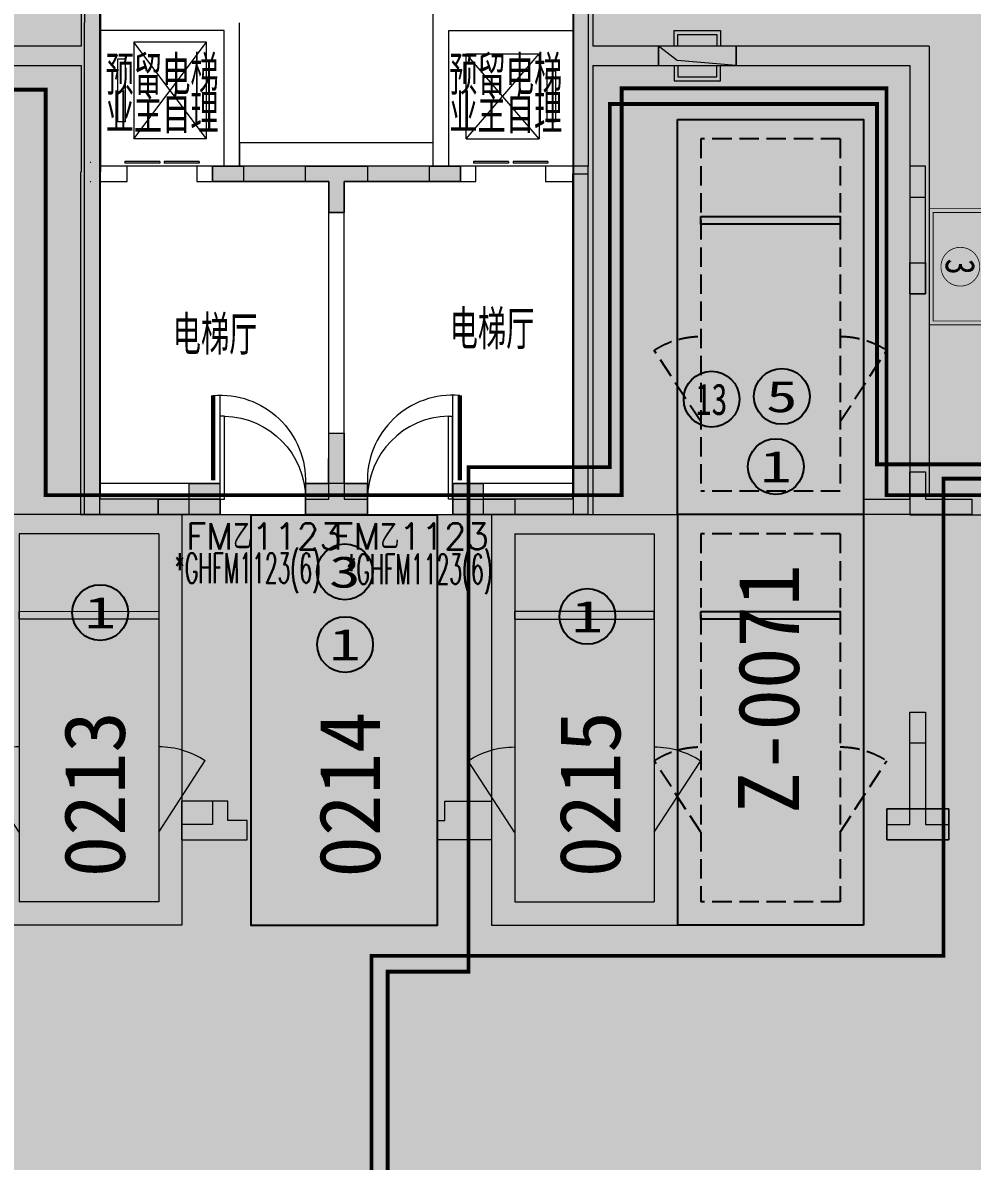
# Model space of a CAD drawing. Extents: x -264757 to 86229, y 4049843 to 4347093.
# Drawn here: x -62830 to -50580, y 4148758 to 4163458 of the extents above; entities that cross this region are included whole.
import ezdxf
from ezdxf.enums import TextEntityAlignment as Align

# ---------------------------------------------------------------- set-up
doc = ezdxf.new("R2010")
doc.units = 0
doc.header["$LTSCALE"] = 1000
doc.header["$MEASUREMENT"] = 0
doc.linetypes.add('AX-01DK-PB01$1$A-001-车位参照B1$0$A-001-车位参照B1$0$A-001-车位参照B1$0$A-H4-001-基本图形$0$A-001-车位B1$0$DASH', pattern=[0.35, 0.25, -0.1])
doc.linetypes.add('DASH', pattern=[0.35, 0.25, -0.1])
doc.layers.get('0').update_dxf_attribs({"color": 8})
doc.layers.add('AX-01DK-PB01$0$AX-001DK-01-PB01-02$0$A-3-WinF(Text)', color=8, linetype='Continuous', plot=False)
doc.layers.add('AX-01DK-PB01$0$AX-03CK-02-PB01$0$AX-03CK-02-PB01$0$WINDOW_TEXT', color=8, linetype='Continuous', plot=False)
for name, color, linetype in [('AX-01DK-PB01$0$AX-03CK-02-PB01$0$AX-03CK-02-PB01$0$PUB_HATCH', 8, 'Continuous'), ('PUB_HATCH', 8, 'Continuous'), ('不利因素13-紧邻铁爬梯', 7, 'Continuous'), ('不利因素3-紧邻房间出入口', 7, 'Continuous'), ('不利因素5-单面靠墙', 7, 'Continuous'), ('不利因素9-坡道上停车', 7, 'Continuous'), ('不可售车位', 255, 'Continuous'), ('子母车位', 7, 'Continuous'), ('普通车位', 7, 'Continuous')]:
    doc.layers.add(name, color=color, linetype=linetype)
doc.layers.add('无关图层', color=8, linetype='Continuous', lineweight=0)
doc.layers.add('无关图层 @ 1', color=8, linetype='Continuous', lineweight=0)
doc.layers.add('车位归属楼栋范围线', color=7, linetype='Continuous', true_color=0x19e6c7)
doc.styles.add('AX-01DK-PB01$0$AX-001DK-01-PB01-02$0$_TCH_WINDOW', font='SIMPLEX', dxfattribs={"bigfont": 'GBCBIG'})
doc.styles.add('AX-01DK-PB01$0$AX-03CK-02-PB01$0$AX-03CK-02-PB01$0$_TCH_DIM_T3', font='SIMPLEX', dxfattribs={"width": 0.705882, "bigfont": 'GBCBIG'})
doc.styles.add('AX-01DK-PB01$0$Standard', font='gbenor.shx', dxfattribs={"bigfont": 'gbcbig.shx'})
doc.styles.add('AX-ACK-BIANH1$0$黑体', font='simhei.ttf')
doc.styles.add('AX-ACK-P01-WALL$0$黑体', font='simhei.ttf')
doc.styles.add('SX-ACK-PB01-WNC-ALL$0$黑体', font='simhei.ttf')
doc.styles.add('坑编号', font='', dxfattribs={"width": 0.8})
doc.styles.add('黑体', font='simhei.ttf')
doc.styles.get('坑编号').set_extended_font_data('SimSun')

# ---------------------------------------------------------------- blocks, each defined once
blk = doc.blocks.new('A$C7e5eb487')
at = {"layer": '普通车位', "true_color": 0xf18f8e}
h = blk.add_hatch(color=11, dxfattribs=at)
h.dxf.hatch_style = 1
h.paths.add_polyline_path([(2400, 0), (2400, -5300), (0, -5300), (0, 0)])
blk = doc.blocks.new('普通车位')
at = {"layer": '无关图层'}
for p, q in [((-2.253, 3.186), (0.077, 3.764)), ((1.352, -1.38), (0.077, 3.764)), ((-1.889, 2.967), (-0.142, 3.4)), ((1.001, -1.21), (-0.142, 3.4)), ((-0.977, -1.958), (-2.253, 3.186)), ((-0.746, -1.643), (-1.889, 2.967)), ((-0.746, -1.643), (1.001, -1.21)), ((-0.977, -1.958), (1.352, -1.38))]:
    blk.add_line(p, q, dxfattribs=at)
for points in [[(0.074, 2.527), (0.879, 1.777)], [(-1.673, 2.094), (-2.033, 1.054)]]:
    blk.add_lwpolyline(points, dxfattribs=at)
blk.add_lwpolyline([(0.76, -0.239), (-0.987, -0.673), (-1.011, -0.575), (0.736, -0.142)], close=True, dxfattribs=at)
for centre, start, end in [((0.074, 2.527), 283.9287, 316.9845), ((-1.673, 2.094), 250.873, 283.9287)]:
    blk.add_arc(centre, 1.1, start, end, dxfattribs=at)
at = {"layer": '普通车位', "xscale": -0.0009999999999999812, "yscale": 0.0009999999999999812, "zscale": 0.0009999999999999812, "rotation": 13.92873520577783}
blk.add_blockref('A$C7e5eb487', (0.077, 3.764), dxfattribs=at)
blk = doc.blocks.new('A$C741380cb')
at = {"layer": '子母车位', "true_color": 0x0617f9}
h = blk.add_hatch(color=5, dxfattribs=at)
h.dxf.hatch_style = 1
h.paths.add_polyline_path([(2400, 0), (2400, -10400), (0, -10400), (0, 0)])
blk = doc.blocks.new('子母车位1')
at = {"layer": '子母车位', "color": 8, "linetype": 'AX-01DK-PB01$1$A-001-车位参照B1$0$A-001-车位参照B1$0$A-001-车位参照B1$0$A-H4-001-基本图形$0$A-001-车位B1$0$DASH'}
for p, q in [((330318, -478521), (332118, -478521)), ((330318, -478521), (330318, -483071, 0)), ((332118, -478521), (332118, -483071, 0)), ((330318, -483071, 0), (332118, -483071, 0)), ((330318, -483621, 0), (332118, -483621, 0)), ((330318, -483621, 0), (330318, -488371)), ((332118, -483621, 0), (332118, -488371)), ((330318, -488371), (332118, -488371))]:
    blk.add_line(p, q, dxfattribs=at)
at = {"layer": '子母车位', "color": 83}
for p, q in [((330018, -483371, 0), (330018, -488671)), ((330018, -483371, 0), (332418, -483371, 0)), ((332418, -483371, 0), (332418, -488671)), ((330018, -488671), (332418, -488671))]:
    blk.add_line(p, q, dxfattribs=at)
blk.add_lwpolyline([(332418, -478271), (330018, -478271), (330018, -483371), (332418, -483371)], close=True, dxfattribs=at)
at = {"layer": '子母车位'}
blk.add_lwpolyline([(332118, -479521), (330318, -479521), (330318, -479621), (332118, -479621)], close=True, dxfattribs=at)
at = {"layer": '子母车位', "linetype": 'AX-01DK-PB01$1$A-001-车位参照B1$0$A-001-车位参照B1$0$A-001-车位参照B1$0$A-H4-001-基本图形$0$A-001-车位B1$0$DASH'}
for points in [[(330318, -482171), (329718, -481249)], [(332118, -482171), (332718, -481249)]]:
    blk.add_lwpolyline(points, dxfattribs=at)
at = {"layer": '子母车位', "elevation": 0}
blk.add_lwpolyline([(332118, -484621), (330318, -484621), (330318, -484721), (332118, -484721)], close=True, dxfattribs=at)
at = {"layer": '子母车位', "linetype": 'AX-01DK-PB01$1$A-001-车位参照B1$0$A-001-车位参照B1$0$A-001-车位参照B1$0$A-H4-001-基本图形$0$A-001-车位B1$0$DASH', "elevation": 0}
for points in [[(330318, -487471), (329718, -486549)], [(332118, -487471), (332718, -486549)]]:
    blk.add_lwpolyline(points, dxfattribs=at)
at = {"layer": '子母车位', "linetype": 'AX-01DK-PB01$1$A-001-车位参照B1$0$A-001-车位参照B1$0$A-001-车位参照B1$0$A-H4-001-基本图形$0$A-001-车位B1$0$DASH'}
for centre, start, end in [((330318, -482171, 0), 89.9997, 123.0554), ((332118, -482171, 0), 56.9439, 89.9997), ((330318, -487471), 89.9997, 123.0554), ((332118, -487471), 56.9439, 89.9997)]:
    blk.add_arc(centre, 1100, start, end, dxfattribs=at)
at = {"layer": '子母车位', "rotation": 179.9996583709065}
blk.add_blockref('A$C741380cb', (332418, -488671), dxfattribs=at)
blk = doc.blocks.new('SX-ACK-PB01-WNC-ALL$0$20200722.21182536')
at = {"layer": '不利因素3-紧邻房间出入口', "true_color": 0xe4d218}
h = blk.add_hatch(color=52, dxfattribs=at)
h.dxf.hatch_style = 1
edge = h.paths.add_edge_path()
edge.add_arc((360, 360), 360, 0, 360)
at = {"layer": '不利因素3-紧邻房间出入口'}
blk.add_circle((360, 360), 360, dxfattribs=at)
at = {"layer": '不利因素3-紧邻房间出入口', "style": 'SX-ACK-PB01-WNC-ALL$0$黑体', "width": 1.390625}
blk.add_text('3', height=407, dxfattribs=at).set_placement((156, 156), (564, 156), align=Align.FIT)
blk = doc.blocks.new('SX-ACK-PB01-WNC-ALL$0$20200722.21183209')
at = {"layer": '不利因素5-单面靠墙', "true_color": 0x6d711d}
h = blk.add_hatch(color=66, dxfattribs=at)
h.dxf.hatch_style = 1
edge = h.paths.add_edge_path()
edge.add_arc((360, 360), 360, 0, 360)
at = {"layer": '不利因素5-单面靠墙'}
blk.add_circle((360, 360), 360, dxfattribs=at)
at = {"layer": '不利因素5-单面靠墙', "style": 'SX-ACK-PB01-WNC-ALL$0$黑体', "width": 1.390625}
blk.add_text('5', height=407, dxfattribs=at).set_placement((156, 156), (564, 156), align=Align.FIT)
blk = doc.blocks.new('20200722.22094563')
at = {"layer": '不利因素13-紧邻铁爬梯', "true_color": 0x9bc530}
h = blk.add_hatch(color=62, dxfattribs=at)
h.dxf.hatch_style = 1
edge = h.paths.add_edge_path()
edge.add_arc((360, 360), 360, 0, 360)
at = {"layer": '不利因素13-紧邻铁爬梯'}
blk.add_circle((360, 360), 360, dxfattribs=at)
at = {"layer": '不利因素13-紧邻铁爬梯', "style": '黑体', "width": 0.695313}
blk.add_text('13', height=407.3, dxfattribs=at).set_placement((156, 156), (564, 156), align=Align.FIT)
blk = doc.blocks.new('销控车位')
at = {"layer": '不可售车位', "true_color": 0x757b8a}
h = blk.add_hatch(color=8, dxfattribs=at)
h.dxf.hatch_style = 1
h.paths.add_polyline_path([(2400, 0), (2400, -5300), (0, -5300), (0, 0)])
at = {"layer": '不可售车位', "color": 8, "true_color": 0x757b8a}
blk.add_lwpolyline([(2400, 0), (2400, -5300), (0, -5300), (0, 0)], close=True, dxfattribs=at)
blk = doc.blocks.new('AX-01DK-PB01-RFTC')
at = {"layer": '无关图层'}
h = blk.add_hatch(color=251, dxfattribs=at)
h.dxf.hatch_style = 1
h.paths.add_polyline_path([(19773, -61220), (19773, -62171), (18423, -62170), (18423, -70471), (12324, -70471), (12323, -62170), (7773, -62170), (7777, -120370), (8177, -120370), (8177, -120315), (14323, -119683), (14322, -126122), (25972, -126122), (25972, -124922), (26822, -124926), (26822, -122452), (33923, -122452), (33923, -124922), (34773, -124922), (34773, -126122), (41373, -126125), (41373, -124372), (41823, -124372), (41823, -122152), (41447, -122152), (41447, -120270), (48923, -120270), (48923, -123125), (49323, -123125), (49323, -124675), (51824, -124674), (51824, -124055), (54717, -124055), (54717, -125871), (56816, -125871), (56816, -116250), (55967, -116250), (55967, -111420), (63072, -111420), (63072, -103570), (62080, -103570), (62073, -94584), (64569, -94584), (64573, -65385), (66999, -65385), (67002, -52470), (67402, -52470), (67397, -31965), (65807, -31965), (65807, -26418), (68456, -26418), (68457, -17070), (67422, -17070), (67422, -13843), (60301, -13843), (60302, -3770), (55750, -3770), (55750, -12070), (49652, -12070), (49649, -9275), (45355, -9275), (45349, -3821), (40751, -3820), (40750, -12070), (34663, -12070), (34649, -3820), (25757, -3820), (25757, -12071), (19650, -12071), (19650, -3820), (10752, -3820), (10751, -12072), (4662, -12071), (4661, -3769), (4150, -3770), (100, -3769), (100, -23171), (-701, -23171), (-701, -29550), (100, -29550), (11250, -29550), (11250, -32020), (12100, -32020), (12100, -32970), (10750, -32970), (10754, -41272), (4647, -41271), (4650, -32970), (1953, -32970), (1953, -34670), (100, -34670), (100, -57801), (9743, -57801), (9743, -57272), (13567, -57272), (13567, -56751), (15417, -56751), (15416, -58750), (18923, -58750), (18923, -61220)])
h.paths.add_polyline_path([(41812, -58753), (48919, -58753), (48919, -61220), (49773, -61220), (49773, -62170), (48419, -62173), (48426, -70475), (42319, -70475), (42324, -67872), (39323, -67876), (39323, -62423), (41812, -62423)], flags=16)
h.paths.add_polyline_path([(33923, -58751), (33923, -61220), (34773, -61220), (34773, -62170), (33423, -62171), (33430, -70475), (27323, -70475), (27323, -62171), (26373, -62170), (26373, -60670), (26815, -60670), (26823, -58751), (31623, -58751), (31623, -58751)], flags=16)
h.paths.add_polyline_path([(40754, -41272), (34647, -41271), (34650, -32970), (33700, -32970), (33700, -31470), (34142, -31470), (34150, -29551), (38951, -29551), (38950, -29550), (41250, -29550), (41250, -32020), (42100, -32020), (42100, -32970), (40750, -32970)], flags=16)
h.paths.add_polyline_path([(49647, -41270), (49655, -38470), (45349, -38475), (45349, -33220), (49142, -33220), (49142, -29550), (56249, -29550), (56250, -32020), (57100, -32020), (57100, -32970), (55749, -32970), (55754, -41271)], flags=16)
h.paths.add_polyline_path([(25764, -41272), (19657, -41271), (19657, -32970), (19150, -32970), (19150, -29550), (26257, -29550), (26250, -32020), (27100, -32020), (27100, -32970), (25757, -32970)], flags=16)
h.paths.add_polyline_path([(41812, -87950), (48919, -87950), (48919, -90420), (49773, -90420), (49773, -91370), (48419, -91370), (48428, -99684), (41519, -99659), (41519, -97070), (39326, -97074), (39319, -91620), (41822, -91620)], flags=16)
h.paths.add_polyline_path([(33925, -87950), (33923, -90420), (34773, -90420), (34773, -91370), (33425, -91370), (33428, -99683), (26519, -99658), (26523, -95371), (27330, -95371), (27324, -91371), (26373, -91370), (26373, -89870), (26823, -89870), (26823, -87951), (31623, -87951), (31623, -87951)], flags=16)
h.paths.add_polyline_path([(18923, -87950), (18922, -90419), (19772, -90419), (19772, -91369), (18420, -91369), (18427, -99677), (11523, -99666), (11523, -95370), (12323, -95370), (12323, -91370), (10974, -91370), (10974, -90420), (11823, -90420), (11823, -87950)], flags=16)
h.paths.add_polyline_path([(62209, -60116), (64273, -60116), (64273, -55267), (62209, -55267)], flags=16)
h.paths.add_polyline_path([(59799, -89432), (61752, -89432), (61752, -84521), (59799, -84521)], flags=16)
blk.add_lwpolyline([(26823, -58751), (31623, -58751), (31623, -58751), (33923, -58751), (33923, -61220), (34773, -61220), (34773, -62170), (33423, -62171), (33430, -70475), (27323, -70475), (27323, -62171), (26373, -62170), (26373, -60670), (26815, -60670)], close=True, dxfattribs=at)
blk = doc.blocks.new('A$C2E116D47')
at = {"layer": '无关图层'}
for p, q in [((0, 600), (0, 0)), ((200, 600), (0, 600)), ((50, 550), (50, 50)), ((200, 550), (50, 550)), ((50, 50), (200, 50)), ((0, 0), (200, 0))]:
    blk.add_line(p, q, dxfattribs=at)
blk = doc.blocks.new('*U108')
at = {"layer": '无关图层', "const_width": 10}
for points in [[(1250, 100), (-250, 100), (-250, 900), (1250, 900)], [(1200, 150), (-200, 150), (-200, 850), (1200, 850)]]:
    blk.add_lwpolyline(points, close=True, dxfattribs=at)
blk.add_lwpolyline([(500, 750, 0.098491), (404, 731, 0.098491), (323, 677, 0.098491), (269, 596, 0.098491), (250, 500, 0.098491), (269, 404, 0.098491), (323, 323, 0.098491), (404, 269, 0.098491), (500, 250, 0.098491), (596, 269, 0.098491), (677, 323, 0.098491), (731, 404, 0.098491), (750, 500, 0.098491), (731, 596, 0.098491), (677, 677, 0.098491), (596, 731, 0.098491)], format="xyb", close=True, dxfattribs=at)
at = {"layer": '无关图层', "style": '坑编号', "width": 0.8}
blk.add_attdef('X', text='', height=380, dxfattribs=at).set_placement((500, 500), align=Align.MIDDLE_CENTER)
blk = doc.blocks.new('*U163')
at = {"layer": '无关图层'}
ref = blk.add_blockref('*U108', (-51233, 4160808), dxfattribs=dict(at, rotation=270))
ref.add_attrib('X', '3', dxfattribs={"layer": '无关图层 @ 1', "height": 380, "rotation": 270, "style": '坑编号', "width": 0.8}).set_placement((-50733, 4160308), align=Align.MIDDLE_CENTER)
blk = doc.blocks.new('fasdfasdfasdfasdfasdf')
at = {"layer": '不利因素9-坡道上停车', "true_color": 0xe0aa15}
h = blk.add_hatch(color=42, dxfattribs=at)
h.dxf.hatch_style = 1
edge = h.paths.add_edge_path()
edge.add_arc((-119587, 4058555), 720, 0, 360)
at = {"layer": '不利因素9-坡道上停车'}
blk.add_circle((-119587, 4058555), 720, dxfattribs=at)
at = {"layer": '不利因素9-坡道上停车', "style": 'AX-ACK-P01-WALL$0$黑体', "width": 1.390625}
blk.add_text('1', height=815, dxfattribs=at).set_placement((-119994, 4058148), (-119180, 4058148), align=Align.FIT)
blk = doc.blocks.new('AX-01DK-PB01$0$AX-03CK-02-PB01$0$AX-03CK-02-PB01$0$$U_DORLIB2D$00000009')
at = {"layer": '无关图层'}
blk.add_line((0.5, 0.219), (0.5, 1.213), dxfattribs=at)
at = {"layer": '无关图层', "const_width": 0.05}
blk.add_lwpolyline([(0.583, 0.219), (0.583, 1.219)], dxfattribs=at)
at = {"layer": '无关图层'}
blk.add_arc((0.5, 0.219), 1.001, 85.224, 182.3859, dxfattribs=at)
blk = doc.blocks.new('_FZH')
blk.add_lwpolyline([(-0.5, -0.5), (0.5, -0.5), (0.5, 0.5), (-0.5, 0.5)], close=True)
at = {"layer": 'PUB_HATCH'}
blk.add_solid([(-0.5, -0.5), (0.5, -0.5), (-0.5, 0.5), (0.5, 0.5)], dxfattribs=at)
blk = doc.blocks.new('AX-01DK-PB01$0$AX-001DK-01-PP01$0$AX-001DK-01-PP01$0$$DORLIB2D$00000127')
at = {"layer": '无关图层'}
for points in [[(-0.533, 0.795), (-0.533, 0.69)], [(-0.033, 0.795), (-0.533, 0.795)], [(-0.033, 0.69), (-0.533, 0.69)], [(-0.033, 0.795), (-0.033, 0.69)], [(0.533, 0.795), (0.033, 0.795)], [(0.033, 0.795), (0.033, 0.69)], [(0.533, 0.69), (0.033, 0.69)], [(0.533, 0.795), (0.533, 0.69)], [(0.5, 0.5), (-0.5, 0.5)]]:
    blk.add_lwpolyline(points, dxfattribs=at)
blk = doc.blocks.new('AX-01DK-PB01$0$$DorLib2D$00000001')
at = {"layer": '无关图层'}
for p, q in [((0.45, 0.975), (0.5, 0.975)), ((0.45, 0), (0.45, 0.975)), ((0.5, 0), (0.5, 0.975)), ((0.5, 0), (0.45, 0))]:
    blk.add_line(p, q, dxfattribs=at)
at = {"layer": '无关图层', "lineweight": 13}
blk.add_arc((0.475, 0), 0.975, 91.4693, 180, dxfattribs=at)

msp = doc.modelspace()

# ---------------------------------------------------------------- hatches: boundary and pattern name
at = {"layer": 'AX-01DK-PB01$0$AX-03CK-02-PB01$0$AX-03CK-02-PB01$0$PUB_HATCH'}
for points in [[(-55476.1, 4165158), (-55726.1, 4165408), (-55726.1, 4163033), (-55559.4, 4163033), (-55476.1, 4163158)], [(-61826.3, 4165258), (-62076.3, 4165258), (-62076.3, 4163458), (-61826.3, 4163458)], [(-61826.3, 4163458), (-62076.3, 4163458), (-62076.3, 4163158), (-61992.9, 4163033), (-61826.3, 4163033)], [(-62076.3, 4163158), (-63075.8, 4163158), (-63075.8, 4162908), (-62076.3, 4162908), (-61992.9, 4163033)], [(-55476.1, 4162908), (-54626.3, 4162908), (-54626.3, 4163158), (-55476.1, 4163158), (-55559.4, 4163033)], [(-51133.6, 4163158), (-53626.3, 4163158), (-53626.3, 4162908), (-51383.6, 4162908)], [(-51133.6, 4163158), (-51383.6, 4162908), (-51383.6, 4159828.6), (-51133.6, 4159828.6)], [(-61992.9, 4163033), (-62076.3, 4162908), (-62076.3, 4161532.4), (-61826.3, 4161532.4), (-61826.3, 4163033)], [(-55559.4, 4163033), (-55726.1, 4163033), (-55726.1, 4157358.7), (-55476.1, 4157108.7), (-55476.1, 4162908)], [(-61958.6, 4161657.4), (-61958.6, 4161407.4), (-61951.2, 4161407.4), (-61951.3, 4161657.4)], [(-61833.6, 4161532.4), (-62083.6, 4161532.4), (-62083.6, 4157107.8), (-61833.6, 4157357.8)], [(-51133.5, 4159828.6), (-51383.5, 4159828.6), (-51383.5, 4157102.8), (-51133.5, 4157353)], [(-60508.2, 4157506.2), (-60283.4, 4157506.2), (-60283.4, 4157508), (-60508.2, 4157508)], [(-59183.4, 4157108.2), (-58383, 4157108.3), (-58383, 4157508.3), (-59183.4, 4157508.2)], [(-57283, 4157506.2), (-57058, 4157506.3), (-57058, 4157508.5), (-57283, 4157508.4)], [(-57057.9, 4157108.8), (-57282.9, 4157108.7), (-57283, 4157506.2), (-57283, 4157108.4), (-57057.9, 4157108.5)], [(-60508.2, 4157108.3), (-60687.6, 4157108.3), (-60687.6, 4157358), (-61833.6, 4157357.8), (-62083.6, 4157107.8), (-60508.2, 4157108)], [(-56887.1, 4157358.5), (-56887, 4157108.9), (-57057.9, 4157108.8), (-57057.9, 4157108.5), (-55476.1, 4157108.7), (-55726.1, 4157358.7)], [(-51133.5, 4157353), (-51383.5, 4157102.8), (-49958.4, 4157104.2), (-49958.4, 4157270.9), (-50083.5, 4157354.1)], [(-60283.4, 4157108), (-60283.4, 4157108.3), (-60508.2, 4157108.3), (-60508.2, 4157108)]]:
    msp.add_hatch(color=256, dxfattribs=at).paths.add_polyline_path(points)
at = {"layer": '无关图层'}
h = msp.add_hatch(color=256, dxfattribs=at)
h.dxf.hatch_style = 1
h.paths.add_polyline_path([(-58883.2, 4161408), (-58883.2, 4161008), (-58683.2, 4161008), (-58683.2, 4161408), (-57183.2, 4161408), (-57183.2, 4161608), (-57533.2, 4161608), (-57533.2, 4161608), (-60033.2, 4161608), (-60033.2, 4161608), (-60383.2, 4161608), (-60383.2, 4161408)])
for points in [[(-59983, 4161408), (-60383, 4161408), (-60383, 4161608), (-59983, 4161608)], [(-58883.2, 4161008), (-58883.2, 4161408), (-59183.2, 4161408), (-59183.2, 4161608), (-58383.2, 4161608), (-58383.2, 4161408), (-58683.2, 4161408), (-58683.2, 4161008)], [(-57583, 4161608), (-57183, 4161608), (-57183, 4161408), (-57583, 4161408)], [(-51183.2, 4161608), (-51383.2, 4161608), (-51383.2, 4161208), (-51183.2, 4161208)], [(-51183.2, 4159958), (-51383.2, 4159958), (-51383.2, 4160358), (-51183.2, 4160358)], [(-58683.4, 4157508), (-58383, 4157508), (-58383, 4157108), (-59183.4, 4157108), (-59183.4, 4157508), (-58883.4, 4157508), (-58883.2, 4158158), (-58683.2, 4158158)], [(-51183.2, 4157308), (-50583.2, 4157308), (-50583.2, 4157108), (-51983.2, 4157108), (-51983.2, 4157308), (-51383.2, 4157308), (-51383.2, 4157658), (-51183.2, 4157658)], [(-61083.4, 4157308), (-60283.2, 4157308), (-60283.2, 4157108), (-61083.4, 4157108)], [(-57283.2, 4157308), (-56483, 4157308), (-56483, 4157108), (-57283.2, 4157108)], [(-51383.2, 4154558), (-51183.2, 4154558), (-51183.2, 4154158), (-51383.2, 4154158)], [(-59932.8, 4152908), (-59932.8, 4153158), (-60182.8, 4153158), (-60182.8, 4153408), (-60382.8, 4153408), (-60782.8, 4153408), (-60782.8, 4152908), (-60382.8, 4152908)], [(-57483.2, 4152908), (-57483.2, 4153158), (-57383.2, 4153158), (-57383.2, 4153408), (-57183.2, 4153408), (-56783.2, 4153408), (-56783.2, 4152908), (-57183.2, 4152908)], [(-51683.4, 4153308), (-51683.4, 4152908), (-50883.4, 4152908), (-50883.4, 4153308)]]:
    msp.add_hatch(color=256, dxfattribs=at).paths.add_polyline_path(points)
h = msp.add_hatch(color=256, dxfattribs=at)
h.dxf.hatch_style = 1
h.paths.add_polyline_path([(-51383.2, 4159958), (-51183.2, 4159958), (-51183.2, 4161608), (-51383.2, 4161608)])
h = msp.add_hatch(color=256, dxfattribs=at)
h.dxf.hatch_style = 1
h.paths.add_polyline_path([(-59183.4, 4157308), (-58883.2, 4157308), (-58883.2, 4158158), (-58683.2, 4158158), (-58683.2, 4157308), (-58383, 4157308), (-58383, 4157108), (-59183.4, 4157108)])
h = msp.add_hatch(color=256, dxfattribs=at)
h.dxf.hatch_style = 1
h.paths.add_polyline_path([(-51983.2, 4157308), (-51383.2, 4157308), (-51383.2, 4157658), (-51183.2, 4157658), (-51183.2, 4157308), (-50583.2, 4157308), (-50583.2, 4157108), (-51983.2, 4157108)])
h = msp.add_hatch(color=256, dxfattribs=at)
h.dxf.hatch_style = 1
h.paths.add_polyline_path([(-60283.2, 4157308), (-61083.4, 4157308), (-61083.4, 4157108), (-60283.2, 4157108)])
h = msp.add_hatch(color=256, dxfattribs=at)
h.dxf.hatch_style = 1
h.paths.add_polyline_path([(-57283.2, 4157308), (-56483, 4157308), (-56483, 4157108), (-57283.2, 4157108)])
h = msp.add_hatch(color=256, dxfattribs=at)
h.dxf.hatch_style = 1
h.paths.add_polyline_path([(-51683.2, 4153108), (-51383.2, 4153108), (-51383.2, 4154558), (-51183.2, 4154558), (-51183.2, 4153108), (-50883.2, 4153108), (-50883.2, 4152908), (-51683.2, 4152908)])
h = msp.add_hatch(color=256, dxfattribs=at)
h.dxf.hatch_style = 1
h.paths.add_polyline_path([(-59932.8, 4152908), (-59932.8, 4153158), (-60182.8, 4153158), (-60182.8, 4153408), (-60382.8, 4153408), (-60382.8, 4153108), (-60782.8, 4153108), (-60782.8, 4152908), (-60382.8, 4152908)])
h = msp.add_hatch(color=256, dxfattribs=at)
h.dxf.hatch_style = 1
h.paths.add_polyline_path([(-57483.2, 4152908), (-57483.2, 4153158), (-57383.2, 4153158), (-57383.2, 4153408), (-57183.2, 4153408), (-56783.2, 4153408), (-56783.2, 4152908), (-57183.2, 4152908)])

# ---------------------------------------------------------------- linework, layer by layer
for p, q in [((-55733.2, 4165358), (-55733.2, 4161608)), ((-55726.1, 4165408), (-55726.1, 4163033)), ((-62076.3, 4165258), (-62076.3, 4163458)), ((-62033.6, 4165258), (-62033.6, 4163458)), ((-61833.6, 4165258), (-61833.6, 4163458)), ((-61826.3, 4165258), (-61826.3, 4163458)), ((-57533.6, 4163458.1), (-57533.6, 4165258.1)), ((-55533.2, 4165158.1), (-55533.2, 4163458.1)), ((-55533.2, 4165158), (-55533.2, 4161608)), ((-55476.1, 4165158), (-55476.1, 4163158)), ((-62076.3, 4163458), (-62076.3, 4163158)), ((-62033.6, 4161508.1), (-62033.6, 4163458.1)), ((-62033.6, 4163033), (-62033.6, 4163458)), ((-61833.6, 4163033), (-61833.6, 4163458)), ((-61826.3, 4163458), (-61826.3, 4163033)), ((-60033.6, 4161608.1), (-60033.6, 4163458.1)), ((-57533.6, 4161608.1), (-57533.6, 4163458.1)), ((-55533.2, 4163458.1), (-55533.2, 4161608.1)), ((-60233.6, 4163358.1), (-61833.6, 4163358.1)), ((-61833.6, 4161608.1), (-61833.6, 4163358.1)), ((-60233.6, 4161608.1), (-60233.6, 4163358.1)), ((-57333.6, 4163358.1), (-55733.2, 4163358.1)), ((-57333.6, 4161608.1), (-57333.6, 4163358.1)), ((-55733.2, 4163358.1), (-55733.2, 4161608.1)), ((-62076.3, 4163158), (-63075.8, 4163158)), ((-60458.6, 4163208.1), (-61398.6, 4163208.1)), ((-61398.6, 4163208.1), (-61398.6, 4161958.1)), ((-61398.6, 4161958.1), (-60458.6, 4163208.1)), ((-60458.6, 4161958.1), (-61398.6, 4163208.1)), ((-61398.6, 4163208), (-61398.6, 4161958)), ((-60458.6, 4161958.1), (-60458.6, 4163208.1)), ((-54626.3, 4163158), (-55476.1, 4163158)), ((-54387.2, 4162970.3), (-54626.3, 4163158)), ((-54626.3, 4162908), (-54626.3, 4163158)), ((-53626.3, 4163158), (-54626.3, 4163158)), ((-51133.6, 4163158), (-53626.3, 4163158)), ((-53626.3, 4163158), (-53626.3, 4162908)), ((-51133.6, 4163158), (-51133.6, 4159828.6)), ((-62033.6, 4161532.4), (-62033.6, 4163033)), ((-61833.6, 4161532.4), (-61833.6, 4163033)), ((-61826.3, 4163033), (-61826.3, 4161532.4)), ((-61503.6, 4162988.1), (-61608.6, 4162988.1)), ((-61608.6, 4162988.1), (-61608.6, 4162178.1)), ((-61503.6, 4162988), (-61608.6, 4162988)), ((-61608.6, 4162988), (-61608.6, 4162178)), ((-61503.6, 4162178.1), (-61503.6, 4162988.1)), ((-61503.6, 4162178), (-61503.6, 4162988)), ((-57108.6, 4161958.1), (-57108.6, 4163058.1)), ((-57108.6, 4163058.1), (-56168.6, 4163058.1)), ((-56168.6, 4161958.1), (-57108.6, 4163058.1)), ((-57108.6, 4161958.1), (-56168.6, 4163058.1)), ((-56168.6, 4163058.1), (-56168.6, 4161958.1)), ((-56168.6, 4163058), (-56168.6, 4161958)), ((-55726.1, 4163033), (-55726.1, 4157358.7)), ((-53626.4, 4162907.8, 0), (-54387.2, 4162970.6)), ((-63075.8, 4162908), (-62076.3, 4162908)), ((-62076.3, 4162908), (-62076.3, 4161532.4)), ((-56063.6, 4162178.1), (-56063.6, 4162838.1)), ((-56063.6, 4162838.1), (-55958.6, 4162838.1)), ((-56063.6, 4162178), (-56063.6, 4162838)), ((-56063.6, 4162838), (-55958.6, 4162838)), ((-55958.6, 4162838.1), (-55958.6, 4162178.1)), ((-55958.6, 4162838), (-55958.6, 4162178)), ((-55476.1, 4162908), (-54626.3, 4162908)), ((-55476.1, 4162908), (-55476.1, 4157108.7)), ((-54626.3, 4162908), (-53626.3, 4162908)), ((-53626.3, 4162908), (-51383.6, 4162908)), ((-51383.6, 4162908), (-51383.6, 4159828.6)), ((-61503.6, 4162178.1), (-61608.6, 4162178.1)), ((-61503.6, 4162178), (-61608.6, 4162178)), ((-55958.6, 4162178.1), (-56063.6, 4162178.1)), ((-55958.6, 4162178), (-56063.6, 4162178)), ((-61958.6, 4161657.4), (-61951.3, 4161657.4)), ((-61483.6, 4161608.1), (-61833.6, 4161608.1)), ((-61483.6, 4161408.1), (-61483.6, 4161608.1)), ((-60233.6, 4161608.1), (-60583.6, 4161608.1)), ((-60583.6, 4161608.1), (-60583.6, 4161408.1)), ((-58783.2, 4161608.1), (-60033.6, 4161608.1)), ((-57533.6, 4161608.1), (-58783.2, 4161608.1)), ((-56983.6, 4161608.1), (-57333.6, 4161608.1)), ((-56983.6, 4161408.1), (-56983.6, 4161608.1)), ((-55533.4, 4161608.1), (-56083.6, 4161608.1)), ((-56083.6, 4161608.1), (-56083.6, 4161408.1)), ((-55533.2, 4161608.1), (-55733.2, 4161608.1)), ((-55533.2, 4161608), (-55733.2, 4161608)), ((-55533.4, 4157108.1), (-55533.4, 4161608.1)), ((-62083.6, 4161532.4), (-62083.6, 4157107.8)), ((-62033.6, 4157108), (-62033.6, 4161532.4)), ((-62033.6, 4157108.1), (-62033.6, 4161508.1)), ((-61833.6, 4161532.4), (-61833.6, 4157357.8)), ((-61833.6, 4157308), (-61833.6, 4161532.4)), ((-55733.4, 4157308), (-55733.4, 4161508)), ((-55733.4, 4161508), (-55533.4, 4161508)), ((-55533.4, 4157108), (-55533.4, 4161508)), ((-61958.6, 4161407.4), (-61951.2, 4161407.4)), ((-61833.6, 4157508.1), (-61833.6, 4161408.1)), ((-61833.6, 4161408.1), (-61483.6, 4161408.1)), ((-60583.6, 4161408.1), (-60133.6, 4161408.1)), ((-58883.2, 4161408.1), (-60133.6, 4161408.1)), ((-58883.2, 4157508.1), (-58883.2, 4161408.1)), ((-57433.6, 4161408.1), (-58683.2, 4161408.1)), ((-58683.2, 4157508.1), (-58683.2, 4161408.1)), ((-57433.6, 4161408.1), (-56983.6, 4161408.1)), ((-56083.6, 4161408.1), (-55733.4, 4161408.1)), ((-55733.4, 4157508.1), (-55733.4, 4161408.1)), ((-51383.5, 4159828.6), (-51383.5, 4157102.8)), ((-51133.6, 4159828.6), (-51133.5, 4159828.6)), ((-51133.5, 4159828.6), (-51133.5, 4157353)), ((-60283.2, 4157508.1), (-61833.6, 4157508.1)), ((-60283.4, 4157508), (-60508.2, 4157508)), ((-60508.2, 4157508), (-60508.2, 4157506.2)), ((-60283.4, 4157506.2), (-60283.4, 4157508)), ((-60283.4, 4157108), (-60283.4, 4157506.2)), ((-60283.2, 4157108.1), (-60283.2, 4157508.1)), ((-58383, 4157508.3), (-59183.4, 4157508.2)), ((-59183.4, 4157508.2), (-59183.4, 4157108.2)), ((-58883.2, 4157508.1), (-59183.2, 4157508.1)), ((-59183.2, 4157508.1), (-59183.2, 4157108.1)), ((-58383.4, 4157508.1), (-58683.2, 4157508.1)), ((-58383.4, 4157108.1), (-58383.4, 4157508.1)), ((-58383, 4157108.3), (-58383, 4157508.3)), ((-55733.4, 4157508.1), (-57283.4, 4157508.1)), ((-57283.4, 4157508.1), (-57283.4, 4157108.1)), ((-57058, 4157508.5), (-57283, 4157508.4)), ((-57283, 4157508.4), (-57283, 4157506.2)), ((-57283, 4157506.2), (-57283, 4157108.4)), ((-57058, 4157506.3), (-57058, 4157508.5)), ((-61833.6, 4157357.8), (-60687.6, 4157358)), ((-56887.1, 4157358.5), (-55726.1, 4157358.7)), ((-51133.5, 4157353), (-50083.5, 4157354.1)), ((-60687.6, 4157308), (-61833.6, 4157308)), ((-55733.4, 4157308), (-56887.1, 4157308)), ((-62083.6, 4157107.8), (-60508.2, 4157108)), ((-62033.6, 4157108.1), (-60283.2, 4157108.1)), ((-60485.5, 4157108), (-62033.6, 4157108)), ((-60508.2, 4157108), (-60283.4, 4157108)), ((-60283.4, 4157108), (-59183.4, 4157108.2)), ((-59183.4, 4157108.2), (-58383, 4157108.3)), ((-59183.2, 4157108.1), (-58783.2, 4157108.1)), ((-58783.2, 4157108.1), (-58383.4, 4157108.1)), ((-58383, 4157108.3), (-57283, 4157108.4)), ((-57283.4, 4157108.1), (-55533.4, 4157108.1)), ((-57283, 4157108.4), (-57057.9, 4157108.5)), ((-55533.4, 4157108), (-57085, 4157108)), ((-57057.9, 4157108.5), (-55476.1, 4157108.7)), ((-51383.5, 4157102.8), (-49958.4, 4157104.2))]:
    msp.add_line(p, q, dxfattribs=at)
at = {"layer": '无关图层', "elevation": 0}
for points in [[(-54626.3, 4162907.9), (-53626.3, 4162908), (-53626.3, 4163158.1), (-54626.3, 4163158)], [(-54626.3, 4162907.9), (-53626.3, 4162908), (-53626.3, 4163158), (-54626.3, 4163158)]]:
    msp.add_lwpolyline(points, close=True, dxfattribs=at)
at = {"layer": '无关图层'}
for points in [[(-60458.6, 4161958.1), (-61398.6, 4161958.1)], [(-57533.6, 4161609.1), (-57533.6, 4161909.1), (-60033.6, 4161909.1), (-60033.6, 4161609.1), (-57533.6, 4161608.1), (-57533.6, 4161909.1)], [(-57108.6, 4161958.1), (-56168.6, 4161958.1)]]:
    msp.add_lwpolyline(points, dxfattribs=at)
for points in [[(-57533.2, 4161608), (-57533.2, 4161608), (-60033.2, 4161608), (-60033.2, 4161608), (-60383.2, 4161608), (-60383.2, 4161408), (-58883.2, 4161408), (-58883.2, 4161008), (-58683.2, 4161008), (-58683.2, 4161408), (-57183.2, 4161408), (-57183.2, 4161608)], [(-59983, 4161408), (-60383, 4161408), (-60383, 4161608), (-59983, 4161608)], [(-58883.2, 4161008), (-58883.2, 4161408), (-59183.2, 4161408), (-59183.2, 4161608), (-58383.2, 4161608), (-58383.2, 4161408), (-58683.2, 4161408), (-58683.2, 4161008)], [(-57583, 4161608), (-57183, 4161608), (-57183, 4161408), (-57583, 4161408)], [(-51383.2, 4159958), (-51183.2, 4159958), (-51183.2, 4161608), (-51383.2, 4161608)], [(-51183.2, 4161608), (-51383.2, 4161608), (-51383.2, 4161208), (-51183.2, 4161208)], [(-51183.2, 4159958), (-51383.2, 4159958), (-51383.2, 4160358), (-51183.2, 4160358)], [(-59183.4, 4157308), (-58883.2, 4157308), (-58883.2, 4158158), (-58683.2, 4158158), (-58683.2, 4157308), (-58383, 4157308), (-58383, 4157108), (-59183.4, 4157108)], [(-58683.4, 4157508), (-58383, 4157508), (-58383, 4157108), (-59183.4, 4157108), (-59183.4, 4157508), (-58883.4, 4157508), (-58883.2, 4158158), (-58683.2, 4158158)], [(-51983.2, 4157308), (-51383.2, 4157308), (-51383.2, 4157658), (-51183.2, 4157658), (-51183.2, 4157308), (-50583.2, 4157308), (-50583.2, 4157108), (-51983.2, 4157108)], [(-51183.2, 4157308), (-50583.2, 4157308), (-50583.2, 4157108), (-51983.2, 4157108), (-51983.2, 4157308), (-51383.2, 4157308), (-51383.2, 4157658), (-51183.2, 4157658)], [(-60283.2, 4157308), (-61083.4, 4157308), (-61083.4, 4157108), (-60283.2, 4157108)], [(-61083.4, 4157308), (-60283.2, 4157308), (-60283.2, 4157108), (-61083.4, 4157108)], [(-57283.2, 4157308), (-56483, 4157308), (-56483, 4157108), (-57283.2, 4157108)], [(-57283.2, 4157308), (-56483, 4157308), (-56483, 4157108), (-57283.2, 4157108)], [(-51683.2, 4153108), (-51383.2, 4153108), (-51383.2, 4154558), (-51183.2, 4154558), (-51183.2, 4153108), (-50883.2, 4153108), (-50883.2, 4152908), (-51683.2, 4152908)], [(-51383.2, 4154558), (-51183.2, 4154558), (-51183.2, 4154158), (-51383.2, 4154158)], [(-59932.8, 4152908), (-59932.8, 4153158), (-60182.8, 4153158), (-60182.8, 4153408), (-60382.8, 4153408), (-60382.8, 4153108), (-60782.8, 4153108), (-60782.8, 4152908), (-60382.8, 4152908)], [(-59932.8, 4152908), (-59932.8, 4153158), (-60182.8, 4153158), (-60182.8, 4153408), (-60382.8, 4153408), (-60382.8, 4153408), (-60782.8, 4153408), (-60782.8, 4152908), (-60382.8, 4152908)], [(-57483.2, 4152908), (-57483.2, 4153158), (-57383.2, 4153158), (-57383.2, 4153408), (-57183.2, 4153408), (-57183.2, 4153408), (-56783.2, 4153408), (-56783.2, 4152908), (-57183.2, 4152908)], [(-57483.2, 4152908), (-57483.2, 4153158), (-57383.2, 4153158), (-57383.2, 4153408), (-57183.2, 4153408), (-57183.2, 4153408), (-56783.2, 4153408), (-56783.2, 4152908), (-57183.2, 4152908)], [(-51683.4, 4153308), (-51683.4, 4152908), (-50883.4, 4152908), (-50883.4, 4153308)], [(-51683.2, 4153308), (-50883.2, 4153308), (-50883.2, 4152908), (-51683.2, 4152908)]]:
    msp.add_lwpolyline(points, close=True, dxfattribs=at)
at = {"layer": '车位归属楼栋范围线', "linetype": 'DASH', "ltscale": 5}
msp.add_lwpolyline([(-28841.2, 4186832.9, 50, 50, 0), (-44194.6, 4186833, 50, 50, 0), (-44194.6, 4191791, 50, 50, 0), (-47369.4, 4191791, 50, 50, 0), (-47369.4, 4186449.2, 50, 50, 0), (-53135, 4186449.2, 50, 50, 0), (-53135, 4180650.9, 50, 50, 0), (-57782.9, 4180650.9, 50, 50, 0), (-57782.9, 4170006.4, 50, 50, 0), (-51309.6, 4170006.4, 50, 50, 0), (-51309.6, 4169315.9, 50, 50, 0), (-33461.6, 4169315.9, 50, 50, 0), (-33461.6, 4162371.5, 50, 50, 0), (-39585.2, 4162371.5, 50, 50, 0), (-39585.2, 4157757, 50, 50, 0), (-51808.9, 4157757, 50, 50, 0), (-51808.9, 4162408.9, 50, 50, 0), (-55255.5, 4162408.9, 50, 50, 0), (-55255.5, 4157719.8, 50, 50, 0), (-57078.6, 4157719.8, 50, 50, 0), (-57078.6, 4151207.2, 50, 50, 0), (-58122.7, 4151207.2, 50, 50, 0), (-58122.7, 4139809.2, 50, 50, 0)], format="xyseb", dxfattribs=at)
at = {"layer": '车位归属楼栋范围线', "linetype": 'DASH', "ltscale": 5, "const_width": 50}
for points in [[(-33104.2, 4146571.2), (-33104.2, 4162892), (-40122.8, 4162892), (-40122.8, 4157358), (-51685.9, 4157358), (-51685.9, 4162611.1), (-55103.6, 4162611.1), (-55103.6, 4157358.7), (-62533.5, 4157358.7), (-62533.5, 4162593.5), (-70046.2, 4162593.5), (-70046.2, 4157358.1), (-77554.5, 4157358.1), (-77554.5, 4158458.4), (-81383.7, 4158458.2), (-81383.7, 4111561.9)], [(-24589.9, 4147414.7), (-24589.9, 4162591.4), (-39803, 4162591.4), (-39803, 4157570.6), (-50949.7, 4157570.6), (-50949.7, 4151410.9), (-58330.8, 4151410.9), (-58330.8, 4139628.4)]]:
    msp.add_lwpolyline(points, dxfattribs=at)

# ---------------------------------------------------------------- block references
at = {"layer": '不利因素13-紧邻铁爬梯'}
msp.add_blockref('20200722.22094563', (-54302.6, 4158238), dxfattribs=at)
at = {"layer": '不利因素3-紧邻房间出入口'}
msp.add_blockref('SX-ACK-PB01-WNC-ALL$0$20200722.21182536', (-59034.6, 4156008.5), dxfattribs=at)
at = {"layer": '不利因素5-单面靠墙'}
msp.add_blockref('SX-ACK-PB01-WNC-ALL$0$20200722.21183209', (-53396.5, 4158273.7), dxfattribs=at)
at = {"layer": '不可售车位'}
msp.add_blockref('销控车位', (-59883.6, 4157104.3, 0), dxfattribs=at)
at = {"layer": '子母车位', "xscale": -1, "rotation": 359.9996583709064}
msp.add_blockref('子母车位1', (278037.5, 4640477.1, 0), dxfattribs=at)
at = {"layer": '无关图层'}
msp.add_blockref('AX-01DK-PB01-RFTC', (-89156.8, 4227579.4), dxfattribs=at)
at = {"layer": '无关图层', "xscale": -1, "rotation": 90.01011209510472}
msp.add_blockref('A$C2E116D47', (-53826.2, 4163357.5), dxfattribs=at)
at = {"layer": '无关图层', "rotation": 90.01011209510459}
msp.add_blockref('A$C2E116D47', (-53826.1, 4162708.4, 0), dxfattribs=at)
at = {"layer": '无关图层'}
for name, p, xscale, yscale, zscale, rotation in [('AX-01DK-PB01$0$AX-001DK-01-PP01$0$AX-001DK-01-PP01$0$$DORLIB2D$00000127', (-61033.6, 4161508.1), 900, 200, 200, 7.174070222237814e-09), ('AX-01DK-PB01$0$AX-001DK-01-PP01$0$AX-001DK-01-PP01$0$$DORLIB2D$00000127', (-56533.6, 4161508.1), -900, -200, 200, 179.9999999925303), ('_FZH', (-57085, 4157307.5), 397.484729212834, 395.8799671911944, 395.8799671911944, 90.01600452781888)]:
    msp.add_blockref(name, p, dxfattribs=dict(at, xscale=xscale, yscale=yscale, zscale=zscale, rotation=rotation))
ref = msp.add_blockref('AX-01DK-PB01$0$AX-03CK-02-PB01$0$AX-03CK-02-PB01$0$$U_DORLIB2D$00000009', (-59733.4, 4157308.1), dxfattribs=dict(at, xscale=-1100, yscale=1100, zscale=400, rotation=0.0080022691261424))
ref.add_attrib('A', '*GHFM1123(6)', (-60871.4, 4156223.4), dxfattribs={"layer": 'AX-01DK-PB01$0$AX-03CK-02-PB01$0$AX-03CK-02-PB01$0$WINDOW_TEXT', "height": 386.75, "rotation": 0.008, "style": 'AX-01DK-PB01$0$AX-03CK-02-PB01$0$AX-03CK-02-PB01$0$_TCH_DIM_T3', "width": 0.49827})
ref = msp.add_blockref('AX-01DK-PB01$0$AX-03CK-02-PB01$0$AX-03CK-02-PB01$0$$U_DORLIB2D$00000009', (-57833, 4157308.4), dxfattribs=dict(at, xscale=1100, yscale=1100, zscale=400, rotation=0.0080022691261424))
ref.add_attrib('A', '*GHFM1123(6)', (-58656.8, 4156211.1), dxfattribs={"layer": 'AX-01DK-PB01$0$AX-03CK-02-PB01$0$AX-03CK-02-PB01$0$WINDOW_TEXT', "height": 386.75, "rotation": 0.008, "style": 'AX-01DK-PB01$0$AX-03CK-02-PB01$0$AX-03CK-02-PB01$0$_TCH_DIM_T3', "width": 0.49827})
ref = msp.add_blockref('AX-01DK-PB01$0$$DorLib2D$00000001', (-59733.2, 4157308.1), dxfattribs=dict(at, xscale=1100, yscale=-1100, zscale=400, rotation=180.0000000004404))
ref.add_attrib('A', 'FM乙1123', (-60724.2, 4156658), dxfattribs={"layer": 'AX-01DK-PB01$0$AX-001DK-01-PB01-02$0$A-3-WinF(Text)', "height": 337.59, "style": 'AX-01DK-PB01$0$AX-001DK-01-PB01-02$0$_TCH_WINDOW'})
ref = msp.add_blockref('AX-01DK-PB01$0$$DorLib2D$00000001', (-57833.4, 4157308.1), dxfattribs=dict(at, xscale=-1100, yscale=-1100, zscale=400, rotation=179.9999999995595))
ref.add_attrib('A', 'FM乙1123', (-58824.4, 4156658.1), dxfattribs={"layer": 'AX-01DK-PB01$0$AX-001DK-01-PB01-02$0$A-3-WinF(Text)', "height": 337.59, "rotation": 360, "style": 'AX-01DK-PB01$0$AX-001DK-01-PB01-02$0$_TCH_WINDOW'})
at = {"layer": '无关图层', "xscale": 404.1191743727541, "yscale": 397.8607670343481, "zscale": 397.8607670343481}
msp.add_blockref('_FZH', (-60485.5, 4157307.3), dxfattribs=at)
at = {"layer": '普通车位', "extrusion": (0, 0, -1), "zscale": -1000.000000000019}
for p, xscale, yscale, rotation in [((62195.9, 4155443.2), -1000.000000000019, 1000.00000000002, 193.9287352057778), ((55363.8, 4155442.8), 1000.000000000019, 1000.000000000019, 166.0712647942222)]:
    msp.add_blockref('普通车位', p, dxfattribs=dict(at, xscale=xscale, yscale=yscale, rotation=rotation))
at = {"layer": '车位归属楼栋范围线'}
msp.add_blockref('*U163', (0, 0), dxfattribs=at)
at = {"layer": '车位归属楼栋范围线', "xscale": 0.5, "yscale": 0.5, "zscale": 0.5}
for p in [(6680.1, 2128449.6, 0), (-2037.9, 2126565.1, 0), (4248.3, 2126515.5, 0), (1121.8, 2126151.8, 0)]:
    msp.add_blockref('fasdfasdfasdfasdfasdf', p, dxfattribs=at)

# ---------------------------------------------------------------- texts
at = {"layer": '无关图层', "style": 'AX-01DK-PB01$0$Standard'}
for s, p in [('预留电梯', (-61760.7, 4162527.4)), ('预留电梯', (-57327.2, 4162527.4)), ('业主自理', (-61760.7, 4162033)), ('业主自理', (-57327.2, 4162033)), ('电梯厅', (-60895.6, 4159171.1)), ('电梯厅', (-57322.1, 4159242))]:
    msp.add_text(s, height=506.38, dxfattribs=at).set_placement(p)
at = {"layer": '无关图层', "style": 'AX-ACK-BIANH1$0$黑体'}
for s, p in [('Z-0071', (-52814.3, 4153246.1)), ('0213', (-61512.1, 4152424.3, 0)), ('0214', (-58219.5, 4152420.1, 0)), ('0215', (-55119.4, 4152423.9))]:
    msp.add_text(s, height=788.61, rotation=90, dxfattribs=at).set_placement(p)

doc.saveas('drawing.dxf')
